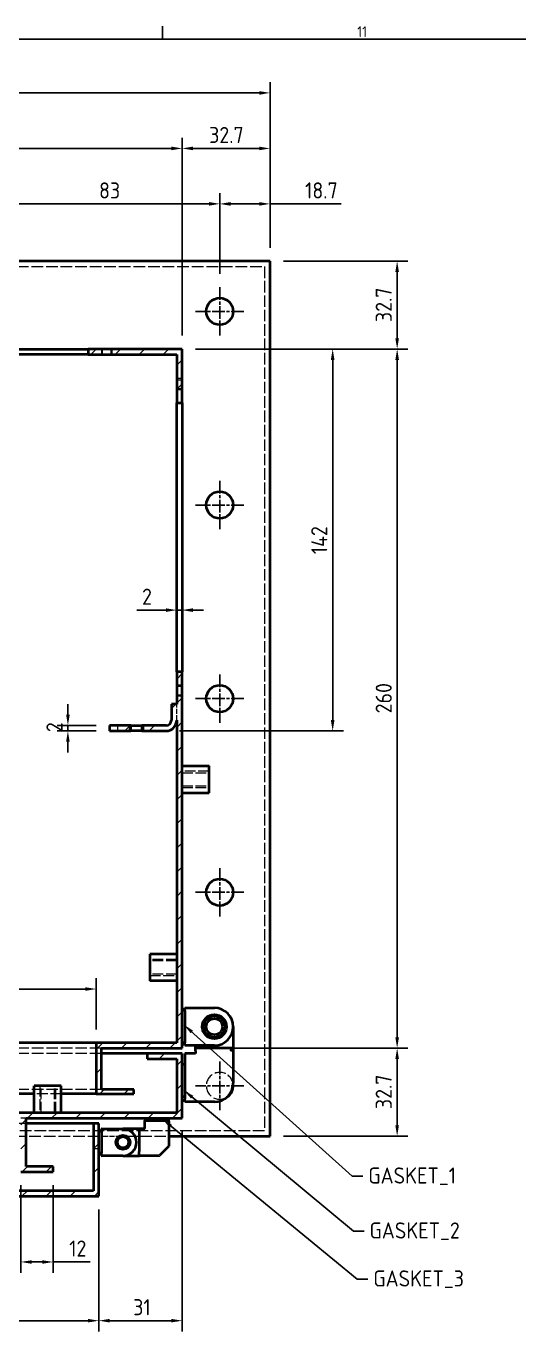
# Model space of a CAD drawing. Header units: millimetres. Extents: x 0 to 2378, y 0 to 1682.
# Drawn here: x 692.5 to 875.7, y 1158.7 to 1646.8 of the extents above; entities that cross this region are included whole.
import ezdxf

# ---------------------------------------------------------------- set-up
doc = ezdxf.new("R2010")
doc.units = ezdxf.units.MM
doc.header["$LTSCALE"] = 2
doc.linetypes.add('CHAIN', pattern=[0.3543, 0.2362, -0.0295, 0.0591, -0.0295])
doc.linetypes.add('DASHED', pattern=[0.2067, 0.1654, -0.0413])
doc.layers.get('0').update_dxf_attribs({"color": 3, "lineweight": 25})
for name, color, linetype, lineweight in [('가려진 것(ISO)', 2, 'DASHED', 18), ('가시적인 것(ISO)', 3, 'Continuous', 40), ('가시적인 좁은 것(ISO)', 3, 'Continuous', 35), ('경계(ISO)', 7, 'Continuous', 25), ('기호(ISO)', 5, 'Continuous', 25), ('중심 표식(ISO)', 1, 'Continuous', 25), ('치수(ISO)', 2, 'Continuous', 25), ('해치(ISO)', 7, 'Continuous', 18)]:
    doc.layers.add(name, color=color, linetype=linetype, lineweight=lineweight)
doc.styles.add('문자 텍스트_PSTEK_POSCO', font='isocp.shx')
doc.styles.add('치수 텍스트_PSTEK_POSCO', font='isocp.shx')
doc.dimstyles.new('치수_PSTEK_POSCO', dxfattribs={"dimscale": 2, "dimtxt": 3, "dimasz": 2, "dimexe": 2, "dimexo": 2.5, "dimgap": 1, "dimtad": 1, "dimrnd": 1e-08, "dimdsep": 46, "dimtxsty": '치수 텍스트_PSTEK_POSCO', "dimcen": 0.09, "dimdle": 10, "dimclrd": 7, "dimclre": 7, "dimclrt": 2, "dimadec": 1, "dimazin": 2, "dimtfac": 1, "dimtmove": 0, "dimatfit": 3, "dimfxl": 0, "dimtolj": 1, "dimlwd": -1, "dimlwe": -1, "dimarcsym": 0})
doc.dimstyles.new('치수_PSTEK_POSCO$7', dxfattribs={"dimscale": 2, "dimtxt": 3, "dimasz": 2, "dimexe": 2, "dimexo": 2.5, "dimgap": 1, "dimtad": 1, "dimrnd": 1e-08, "dimdsep": 46, "dimtxsty": '치수 텍스트_PSTEK_POSCO', "dimcen": 0.09, "dimdle": 10, "dimclrd": 7, "dimclre": 7, "dimclrt": 2, "dimadec": 1, "dimazin": 2, "dimtfac": 1, "dimtmove": 0, "dimatfit": 3, "dimfxl": 0, "dimtolj": 1, "dimlwd": -1, "dimlwe": -1, "dimarcsym": 0})

# ---------------------------------------------------------------- blocks, each defined once
blk = doc.blocks.new('경계 Default Border')
at = {"layer": '경계(ISO)'}
blk.add_line((371.56, 821), (371.56, 823.4), dxfattribs=at)
at = {"layer": '경계(ISO)', "flags": 128}
blk.add_lwpolyline([(20, 20), (20, 821), (1169, 821), (1169, 20), (20, 20)], dxfattribs=at)
at = {"layer": '경계(ISO)', "color": 2, "insert": (407.82, 821.4), "char_height": 2, "attachment_point": 7, "style": '문자 텍스트_PSTEK_POSCO'}
blk.add_mtext('11', dxfattribs=at)
blk = doc.blocks.new('*D30')
at = {"layer": 'Defpoints', "color": 0, "transparency": 16777216}
for p in [(690.47, 1220.74), (702.47, 1220.74), (702.47, 1187.23)]:
    blk.add_point(p, dxfattribs=at)
at = {"layer": '치수(ISO)', "color": 7, "transparency": 16777216}
for p, q in [((690.47, 1215.74), (690.47, 1183.23)), ((702.47, 1215.74), (702.47, 1183.23)), ((694.47, 1187.23), (698.47, 1187.23)), ((702.47, 1187.23), (716.23, 1187.23))]:
    blk.add_line(p, q, dxfattribs=at)
for points in [[(694.47, 1187.89), (694.47, 1186.56), (690.47, 1187.23)], [(698.47, 1187.89), (698.47, 1186.56), (702.47, 1187.23)]]:
    blk.add_solid(points, dxfattribs=at)
at = {"layer": '치수(ISO)', "color": 2, "transparency": 16777216, "insert": (708.47, 1192.23), "char_height": 6, "attachment_point": 4, "style": '치수 텍스트_PSTEK_POSCO'}
blk.add_mtext('\\A1;12', dxfattribs=at)
blk = doc.blocks.new('*D31')
at = {"layer": 'Defpoints', "color": 0, "transparency": 16777216}
for p in [(312.47, 1288.74), (312.47, 1268.74), (718.47, 1268.74)]:
    blk.add_point(p, dxfattribs=at)
at = {"layer": '치수(ISO)', "color": 7, "transparency": 16777216}
for p, q in [((312.47, 1273.74), (312.47, 1292.74)), ((714.47, 1288.74), (316.47, 1288.74)), ((718.47, 1273.74), (718.47, 1292.74))]:
    blk.add_line(p, q, dxfattribs=at)
for points in [[(316.47, 1289.41), (316.47, 1288.07), (312.47, 1288.74)], [(714.47, 1289.41), (714.47, 1288.07), (718.47, 1288.74)]]:
    blk.add_solid(points, dxfattribs=at)
at = {"layer": '치수(ISO)', "color": 2, "transparency": 16777216, "insert": (509.62, 1293.74), "char_height": 6, "attachment_point": 4, "style": '치수 텍스트_PSTEK_POSCO'}
blk.add_mtext('\\A1;406', dxfattribs=at)
blk = doc.blocks.new('*D37')
at = {"layer": 'Defpoints', "color": 0, "transparency": 16777216}
for p in [(367.47, 1211.74), (719.47, 1211.74), (719.47, 1165.4)]:
    blk.add_point(p, dxfattribs=at)
at = {"layer": '치수(ISO)', "color": 7, "transparency": 16777216}
for p, q in [((367.47, 1206.74), (367.47, 1161.4)), ((719.47, 1206.74), (719.47, 1161.4)), ((371.47, 1165.4), (715.47, 1165.4))]:
    blk.add_line(p, q, dxfattribs=at)
for points in [[(371.47, 1166.07), (371.47, 1164.74), (367.47, 1165.4)], [(715.47, 1166.07), (715.47, 1164.74), (719.47, 1165.4)]]:
    blk.add_solid(points, dxfattribs=at)
at = {"layer": '치수(ISO)', "color": 2, "transparency": 16777216, "insert": (537.89, 1170.4), "char_height": 6, "attachment_point": 4, "style": '치수 텍스트_PSTEK_POSCO'}
blk.add_mtext('\\A1;352', dxfattribs=at)
blk = doc.blocks.new('*D39')
at = {"layer": 'Defpoints', "color": 0, "transparency": 16777216}
for p in [(750.47, 1240.74), (719.47, 1211.74), (750.47, 1165.4)]:
    blk.add_point(p, dxfattribs=at)
at = {"layer": '치수(ISO)', "color": 7, "transparency": 16777216}
for p, q in [((750.47, 1235.74), (750.47, 1161.4)), ((719.47, 1206.74), (719.47, 1161.4)), ((723.47, 1165.4), (746.47, 1165.4))]:
    blk.add_line(p, q, dxfattribs=at)
for points in [[(723.47, 1166.07), (723.47, 1164.74), (719.47, 1165.4)], [(746.47, 1166.07), (746.47, 1164.74), (750.47, 1165.4)]]:
    blk.add_solid(points, dxfattribs=at)
at = {"layer": '치수(ISO)', "color": 2, "transparency": 16777216, "insert": (732.27, 1170.4), "char_height": 6, "attachment_point": 4, "style": '치수 텍스트_PSTEK_POSCO'}
blk.add_mtext('\\A1;31', dxfattribs=at)
blk = doc.blocks.new('*D101')
at = {"layer": 'Defpoints', "color": 0, "transparency": 16777216}
for p in [(764.47, 1580.74), (681.47, 1549.74), (764.47, 1549.74)]:
    blk.add_point(p, dxfattribs=at)
at = {"layer": '치수(ISO)', "color": 7, "transparency": 16777216}
for p, q in [((681.47, 1554.74), (681.47, 1584.74)), ((764.47, 1554.74), (764.47, 1584.74)), ((685.47, 1580.74), (760.47, 1580.74))]:
    blk.add_line(p, q, dxfattribs=at)
for points in [[(685.47, 1581.41), (685.47, 1580.07), (681.47, 1580.74)], [(760.47, 1581.41), (760.47, 1580.07), (764.47, 1580.74)]]:
    blk.add_solid(points, dxfattribs=at)
at = {"layer": '치수(ISO)', "color": 2, "transparency": 16777216, "insert": (719.56, 1585.74), "char_height": 6, "attachment_point": 4, "style": '치수 텍스트_PSTEK_POSCO'}
blk.add_mtext('\\A1;83', dxfattribs=at)
blk = doc.blocks.new('*D102')
at = {"layer": 'Defpoints', "color": 0, "transparency": 16777216}
for p in [(783.17, 1580.74), (783.17, 1559.44), (764.47, 1549.74)]:
    blk.add_point(p, dxfattribs=at)
at = {"layer": '치수(ISO)', "color": 7, "transparency": 16777216}
for p, q in [((764.47, 1554.74), (764.47, 1584.74)), ((783.17, 1564.44), (783.17, 1584.74)), ((768.47, 1580.74), (779.17, 1580.74)), ((783.17, 1580.74), (809.62, 1580.74))]:
    blk.add_line(p, q, dxfattribs=at)
for points in [[(768.47, 1581.41), (768.47, 1580.07), (764.47, 1580.74)], [(779.17, 1581.41), (779.17, 1580.07), (783.17, 1580.74)]]:
    blk.add_solid(points, dxfattribs=at)
at = {"layer": '치수(ISO)', "color": 2, "transparency": 16777216, "insert": (796.22, 1585.74), "char_height": 6, "attachment_point": 4, "style": '치수 텍스트_PSTEK_POSCO'}
blk.add_mtext('\\A1;18.7', dxfattribs=at)
blk = doc.blocks.new('*D104')
at = {"layer": 'Defpoints', "color": 0, "transparency": 16777216}
for p in [(247.77, 1622.01), (247.77, 1559.44), (783.17, 1559.44)]:
    blk.add_point(p, dxfattribs=at)
at = {"layer": '치수(ISO)', "color": 7, "transparency": 16777216}
for p, q in [((247.77, 1564.44), (247.77, 1626.01)), ((783.17, 1564.44), (783.17, 1626.01)), ((779.17, 1622.01), (251.77, 1622.01))]:
    blk.add_line(p, q, dxfattribs=at)
for points in [[(251.77, 1622.67), (251.77, 1621.34), (247.77, 1622.01)], [(779.17, 1622.67), (779.17, 1621.34), (783.17, 1622.01)]]:
    blk.add_solid(points, dxfattribs=at)
at = {"layer": '치수(ISO)', "color": 2, "transparency": 16777216, "insert": (506.77, 1627.01), "char_height": 6, "attachment_point": 4, "style": '치수 텍스트_PSTEK_POSCO'}
blk.add_mtext('\\A1;535.4', dxfattribs=at)
blk = doc.blocks.new('*D105')
at = {"layer": 'Defpoints', "color": 0, "transparency": 16777216}
for p in [(750.47, 1526.74), (744.47, 1384.74), (806.48, 1384.74)]:
    blk.add_point(p, dxfattribs=at)
at = {"layer": '치수(ISO)', "color": 7, "transparency": 16777216}
for p, q in [((755.47, 1526.74), (810.48, 1526.74)), ((806.48, 1522.74), (806.48, 1388.74)), ((749.47, 1384.74), (810.48, 1384.74))]:
    blk.add_line(p, q, dxfattribs=at)
for points in [[(805.81, 1522.74), (807.15, 1522.74), (806.48, 1526.74)], [(805.81, 1388.74), (807.15, 1388.74), (806.48, 1384.74)]]:
    blk.add_solid(points, dxfattribs=at)
at = {"layer": '치수(ISO)', "color": 2, "transparency": 16777216, "insert": (801.48, 1450.46), "char_height": 6, "attachment_point": 4, "rotation": 90, "style": '치수 텍스트_PSTEK_POSCO'}
blk.add_mtext('\\A1;142', dxfattribs=at)
blk = doc.blocks.new('*D106')
at = {"layer": 'Defpoints', "color": 0, "transparency": 16777216}
for p in [(707.97, 1386.74), (723.47, 1386.74), (723.47, 1384.74)]:
    blk.add_point(p, dxfattribs=at)
at = {"layer": '치수(ISO)', "color": 7, "transparency": 16777216}
for p, q in [((707.97, 1390.74), (707.97, 1394.74)), ((718.47, 1386.74), (703.97, 1386.74)), ((707.97, 1384.74), (707.97, 1386.74)), ((718.47, 1384.74), (703.97, 1384.74)), ((707.97, 1380.74), (707.97, 1376.74))]:
    blk.add_line(p, q, dxfattribs=at)
for points in [[(707.3, 1390.74), (708.63, 1390.74), (707.97, 1386.74)], [(707.3, 1380.74), (708.63, 1380.74), (707.97, 1384.74)]]:
    blk.add_solid(points, dxfattribs=at)
at = {"layer": '치수(ISO)', "color": 2, "transparency": 16777216, "insert": (702.97, 1384.28), "char_height": 6, "attachment_point": 4, "rotation": 90, "style": '치수 텍스트_PSTEK_POSCO'}
blk.add_mtext('\\A1;2', dxfattribs=at)
blk = doc.blocks.new('*D107')
at = {"layer": 'Defpoints', "color": 0, "transparency": 16777216}
for p in [(750.47, 1431.94), (748.47, 1429.66), (748.47, 1318.15)]:
    blk.add_point(p, dxfattribs=at)
at = {"layer": '치수(ISO)', "color": 7, "transparency": 16777216}
for p, q in [((744.47, 1429.66), (733.56, 1429.66)), ((750.47, 1429.66), (748.47, 1429.66)), ((754.47, 1429.66), (758.47, 1429.66))]:
    blk.add_line(p, q, dxfattribs=at)
for points in [[(744.47, 1430.33), (744.47, 1428.99), (748.47, 1429.66)], [(754.47, 1430.33), (754.47, 1428.99), (750.47, 1429.66)]]:
    blk.add_solid(points, dxfattribs=at)
at = {"layer": '치수(ISO)', "color": 2, "transparency": 16777216, "insert": (735.56, 1434.66), "char_height": 6, "attachment_point": 4, "style": '치수 텍스트_PSTEK_POSCO'}
blk.add_mtext('\\A1;2', dxfattribs=at)
blk = doc.blocks.new('*D114')
at = {"layer": 'Defpoints', "color": 0, "transparency": 16777216}
for p in [(750.47, 1526.74), (830.47, 1526.74), (750.47, 1266.74)]:
    blk.add_point(p, dxfattribs=at)
at = {"layer": '치수(ISO)', "color": 7, "transparency": 16777216}
for p, q in [((755.47, 1526.74), (834.47, 1526.74)), ((830.47, 1270.74), (830.47, 1522.74)), ((755.47, 1266.74), (834.47, 1266.74))]:
    blk.add_line(p, q, dxfattribs=at)
for points in [[(829.8, 1522.74), (831.14, 1522.74), (830.47, 1526.74)], [(829.8, 1270.74), (831.14, 1270.74), (830.47, 1266.74)]]:
    blk.add_solid(points, dxfattribs=at)
at = {"layer": '치수(ISO)', "color": 2, "transparency": 16777216, "insert": (825.47, 1391.26), "char_height": 6, "attachment_point": 4, "rotation": 90, "style": '치수 텍스트_PSTEK_POSCO'}
blk.add_mtext('\\A1;260', dxfattribs=at)
blk = doc.blocks.new('*D115')
at = {"layer": 'Defpoints', "color": 0, "transparency": 16777216}
for p in [(750.47, 1266.74), (783.17, 1234.04), (830.47, 1234.04)]:
    blk.add_point(p, dxfattribs=at)
at = {"layer": '치수(ISO)', "color": 7, "transparency": 16777216}
for p, q in [((755.47, 1266.74), (834.47, 1266.74)), ((830.47, 1262.74), (830.47, 1238.04)), ((788.17, 1234.04), (834.47, 1234.04))]:
    blk.add_line(p, q, dxfattribs=at)
for points in [[(829.8, 1262.74), (831.14, 1262.74), (830.47, 1266.74)], [(829.8, 1238.04), (831.14, 1238.04), (830.47, 1234.04)]]:
    blk.add_solid(points, dxfattribs=at)
at = {"layer": '치수(ISO)', "color": 2, "transparency": 16777216, "insert": (825.47, 1244.09), "char_height": 6, "attachment_point": 4, "rotation": 90, "style": '치수 텍스트_PSTEK_POSCO'}
blk.add_mtext('\\A1;32.7', dxfattribs=at)
blk = doc.blocks.new('*D116')
at = {"layer": 'Defpoints', "color": 0, "transparency": 16777216}
for p in [(783.17, 1559.44), (830.47, 1559.44), (750.47, 1526.74)]:
    blk.add_point(p, dxfattribs=at)
at = {"layer": '치수(ISO)', "color": 7, "transparency": 16777216}
for p, q in [((788.17, 1559.44), (834.47, 1559.44)), ((830.47, 1530.74), (830.47, 1555.44)), ((755.47, 1526.74), (834.47, 1526.74))]:
    blk.add_line(p, q, dxfattribs=at)
for points in [[(829.8, 1555.44), (831.14, 1555.44), (830.47, 1559.44)], [(829.8, 1530.74), (831.14, 1530.74), (830.47, 1526.74)]]:
    blk.add_solid(points, dxfattribs=at)
at = {"layer": '치수(ISO)', "color": 2, "transparency": 16777216, "insert": (825.47, 1536.79), "char_height": 6, "attachment_point": 4, "rotation": 90, "style": '치수 텍스트_PSTEK_POSCO'}
blk.add_mtext('\\A1;32.7', dxfattribs=at)
blk = doc.blocks.new('*D117')
at = {"layer": 'Defpoints', "color": 0, "transparency": 16777216}
for p in [(750.47, 1601.36), (280.47, 1526.74), (750.47, 1526.74)]:
    blk.add_point(p, dxfattribs=at)
at = {"layer": '치수(ISO)', "color": 7, "transparency": 16777216}
for p, q in [((280.47, 1531.74), (280.47, 1605.36)), ((284.47, 1601.36), (746.47, 1601.36)), ((750.47, 1531.74), (750.47, 1605.36))]:
    blk.add_line(p, q, dxfattribs=at)
for points in [[(284.47, 1602.03), (284.47, 1600.7), (280.47, 1601.36)], [(746.47, 1602.03), (746.47, 1600.7), (750.47, 1601.36)]]:
    blk.add_solid(points, dxfattribs=at)
at = {"layer": '치수(ISO)', "color": 2, "transparency": 16777216, "insert": (509.77, 1606.36), "char_height": 6, "attachment_point": 4, "style": '치수 텍스트_PSTEK_POSCO'}
blk.add_mtext('\\A1;470', dxfattribs=at)
blk = doc.blocks.new('*D118')
at = {"layer": 'Defpoints', "color": 0, "transparency": 16777216}
for p in [(783.17, 1601.36), (783.17, 1559.44), (750.47, 1526.74)]:
    blk.add_point(p, dxfattribs=at)
at = {"layer": '치수(ISO)', "color": 7, "transparency": 16777216}
for p, q in [((750.47, 1531.74), (750.47, 1605.36)), ((754.47, 1601.36), (779.17, 1601.36)), ((783.17, 1564.44), (783.17, 1605.36))]:
    blk.add_line(p, q, dxfattribs=at)
for points in [[(754.47, 1602.03), (754.47, 1600.7), (750.47, 1601.36)], [(779.17, 1602.03), (779.17, 1600.7), (783.17, 1601.36)]]:
    blk.add_solid(points, dxfattribs=at)
at = {"layer": '치수(ISO)', "color": 2, "transparency": 16777216, "insert": (760.52, 1606.36), "char_height": 6, "attachment_point": 4, "style": '치수 텍스트_PSTEK_POSCO'}
blk.add_mtext('\\A1;32.7', dxfattribs=at)

msp = doc.modelspace()

# ---------------------------------------------------------------- hatches: boundary and pattern name
at = {"layer": '해치(ISO)'}
h = msp.add_hatch(dxfattribs=at)
h.set_pattern_fill('ANSI31', color=256, scale=50.8, style=0)
h.set_pattern_definition([(45, (0, 0), (-4.490128, 4.490128), [])])
edge = h.paths.add_edge_path()
edge.add_line((720.4684, 1266.74), (750.4684, 1266.74))
edge.add_line((750.4684, 1266.74), (750.4684, 1406.74))
edge.add_line((750.4684, 1406.74), (748.4684, 1406.74))
edge.add_line((748.4684, 1406.74), (748.4684, 1394.74))
edge.add_line((748.4684, 1394.74), (746.4684, 1394.74))
edge.add_line((746.4684, 1394.74), (746.4684, 1388.74))
edge.add_ellipse((744.4684, 1388.74), major_axis=(2, 0), ratio=1, start_angle=270, end_angle=360, ccw=False)
edge.add_line((744.4684, 1386.74), (735.5354, 1386.74))
edge.add_line((735.5354, 1386.74), (735.5354, 1384.74))
edge.add_line((735.5354, 1384.74), (744.4684, 1384.74))
edge.add_ellipse((744.4684, 1388.74), major_axis=(0, -4), ratio=1, start_angle=0, end_angle=90)
edge.add_line((748.4684, 1388.74), (748.4684, 1268.74))
edge.add_line((748.4684, 1268.74), (718.4684, 1268.74))
edge.add_line((718.4684, 1268.74), (718.4684, 1249.74))
edge.add_line((718.4684, 1249.74), (732.4684, 1249.74))
edge.add_line((732.4684, 1249.74), (732.4684, 1251.34))
edge.add_line((732.4684, 1251.34), (720.4684, 1251.34))
edge.add_line((720.4684, 1251.34), (720.4684, 1266.74))
edge = h.paths.add_edge_path()
edge.add_line((280.4684, 1266.74), (310.4684, 1266.74))
edge.add_line((310.4684, 1266.74), (310.4684, 1251.34))
edge.add_line((310.4684, 1251.34), (298.4684, 1251.34))
edge.add_line((298.4684, 1251.34), (298.4684, 1249.74))
edge.add_line((298.4684, 1249.74), (312.4684, 1249.74))
edge.add_line((312.4684, 1249.74), (312.4684, 1268.74))
edge.add_line((312.4684, 1268.74), (282.4684, 1268.74))
edge.add_line((282.4684, 1268.74), (282.4684, 1388.74))
edge.add_ellipse((286.4684, 1388.74), major_axis=(-4, 0), ratio=1, start_angle=0, end_angle=90)
edge.add_line((286.4684, 1384.74), (295.4014, 1384.74))
edge.add_line((295.4014, 1384.74), (295.4014, 1386.74))
edge.add_line((295.4014, 1386.74), (286.4684, 1386.74))
edge.add_ellipse((286.4684, 1388.74), major_axis=(0, -2), ratio=1, start_angle=270, end_angle=360, ccw=False)
edge.add_line((284.4684, 1388.74), (284.4684, 1394.74))
edge.add_line((284.4684, 1394.74), (282.4684, 1394.74))
edge.add_line((282.4684, 1394.74), (282.4684, 1524.74))
edge.add_line((282.4684, 1524.74), (315.4684, 1524.74))
edge.add_line((315.4684, 1524.74), (315.4684, 1526.74))
edge.add_line((315.4684, 1526.74), (280.4684, 1526.74))
edge.add_line((280.4684, 1526.74), (280.4684, 1266.74))
h.paths.add_polyline_path([(750.4684, 1526.74), (715.4684, 1526.74), (715.4684, 1524.74), (748.4684, 1524.74), (748.4684, 1506.74), (750.4684, 1506.74)])
h.paths.add_polyline_path([(299.5354, 1384.74), (307.4684, 1384.74), (307.4684, 1386.74), (299.5354, 1386.74)])
h.paths.add_polyline_path([(723.4684, 1384.74), (731.4014, 1384.74), (731.4014, 1386.74), (723.4684, 1386.74)])
h.paths.add_polyline_path([(382.4684, 1236.74), (382.4684, 1238.74), (367.4684, 1238.74), (367.4684, 1211.74), (413.831, 1211.74), (414.6484, 1211.74), (416.9684, 1211.74), (416.9684, 1212.546), (416.9684, 1213.74), (369.4684, 1213.74), (369.4684, 1236.74)])
h.paths.add_polyline_path([(717.4684, 1213.74), (670.4684, 1213.74), (670.4684, 1211.74), (719.4684, 1211.74), (719.4684, 1238.74), (717.4684, 1238.74)])
h.paths.add_polyline_path([(465.4684, 1213.74), (440.9684, 1213.74), (440.9684, 1212.546), (440.9684, 1211.74), (443.2884, 1211.74), (444.1059, 1211.74), (465.4684, 1211.74)])
h.paths.add_polyline_path([(322.4684, 1242.74), (321.2184, 1242.74), (319.2184, 1242.74), (282.4684, 1242.74), (282.4684, 1262.74), (293.4684, 1262.74), (293.4684, 1264.74), (280.4684, 1264.74), (280.4684, 1240.74), (319.331, 1240.74), (320.1484, 1240.74), (322.4684, 1240.74), (322.4684, 1241.546)])
h.paths.add_polyline_path([(384.4684, 1220.74), (396.4684, 1220.74), (396.4684, 1226.74), (396.4684, 1240.74), (398.4684, 1240.74), (462.9684, 1240.74), (462.9684, 1242.74), (349.7184, 1242.74), (347.7184, 1242.74), (346.4684, 1242.74), (346.4684, 1241.546), (346.4684, 1240.74), (348.7884, 1240.74), (349.6059, 1240.74), (394.4684, 1240.74), (394.4684, 1222.74), (384.4684, 1222.74)])
h.paths.add_polyline_path([(690.4684, 1220.74), (702.4684, 1220.74), (702.4684, 1222.74), (692.4684, 1222.74), (692.4684, 1240.74), (750.4684, 1240.74), (750.4684, 1264.74), (737.4684, 1264.74), (737.4684, 1262.74), (748.4684, 1262.74), (748.4684, 1242.74), (672.9684, 1242.74), (672.9684, 1240.74), (690.4684, 1240.74)])

# ---------------------------------------------------------------- linework, layer by layer
at = {"layer": '가려진 것(ISO)', "ltscale": 13.116713}
for p, q in [((249.7684, 1557.44), (781.1684, 1557.44)), ((781.1684, 1236.04), (249.7684, 1236.04))]:
    msp.add_line(p, q, dxfattribs=at)
at = {"layer": '가려진 것(ISO)', "ltscale": 12.957587}
msp.add_line((781.1684, 1557.44), (781.1684, 1236.04), dxfattribs=at)
at = {"layer": '가려진 것(ISO)', "ltscale": 1.904597}
for p, q in [((720.4684, 1526.74), (720.4684, 1524.74)), ((720.8474, 1524.74), (720.8474, 1526.74)), ((724.0894, 1524.74), (724.0894, 1526.74)), ((724.4684, 1524.74), (724.4684, 1526.74)), ((750.4684, 1515.74), (748.4684, 1515.74)), ((748.4684, 1515.361), (750.4684, 1515.361)), ((748.4684, 1512.119), (750.4684, 1512.119)), ((748.4684, 1511.74), (750.4684, 1511.74)), ((750.4684, 1401.74), (748.4684, 1401.74)), ((748.4684, 1401.361), (750.4684, 1401.361)), ((748.4684, 1398.119), (750.4684, 1398.119)), ((748.4684, 1397.74), (750.4684, 1397.74)), ((726.4684, 1386.74), (726.4684, 1384.74)), ((692.4684, 1240.74), (690.4684, 1240.74)), ((717.4684, 1233.99), (719.4684, 1233.99)), ((717.4684, 1229.49), (719.4684, 1229.49))]:
    msp.add_line(p, q, dxfattribs=at)
at = {"layer": '가려진 것(ISO)', "ltscale": 5.71399}
msp.add_line((748.4684, 1388.74), (748.4684, 1394.74), dxfattribs=at)
at = {"layer": '가려진 것(ISO)', "ltscale": 12.094824}
for p, q in [((760.4684, 1369.74), (750.4684, 1369.74)), ((750.4684, 1369.1985), (760.4684, 1369.1985)), ((750.4684, 1364.2815), (760.4684, 1364.2815)), ((750.4684, 1363.74), (760.4684, 1363.74)), ((748.4684, 1299.74), (738.4684, 1299.74)), ((748.4684, 1299.1985), (738.4684, 1299.1985)), ((748.4684, 1294.2815), (738.4684, 1294.2815)), ((738.4684, 1293.74), (748.4684, 1293.74)), ((705.4684, 1249.74), (695.4684, 1249.74)), ((697.4684, 1252.74), (697.4684, 1242.74)), ((698.0099, 1242.74), (698.0099, 1252.74)), ((702.9269, 1242.74), (702.9269, 1252.74)), ((703.4684, 1242.74), (703.4684, 1252.74))]:
    msp.add_line(p, q, dxfattribs=at)
at = {"layer": '가려진 것(ISO)', "ltscale": 13.049678}
for p, q in [((720.4684, 1266.74), (310.4684, 1266.74)), ((720.4684, 1264.74), (310.4684, 1264.74)), ((720.4684, 1251.34), (310.4684, 1251.34))]:
    msp.add_line(p, q, dxfattribs=at)
at = {"layer": '가려진 것(ISO)', "ltscale": 13.10639}
msp.add_line((692.4684, 1238.74), (394.4684, 1238.74), dxfattribs=at)
at = {"layer": '가려진 것(ISO)', "ltscale": 13.148004}
msp.add_line((367.4684, 1234.04), (720.7684, 1234.04), dxfattribs=at)
at = {"layer": '가려진 것(ISO)', "ltscale": 5.888989}
msp.add_line((720.9684, 1234.04), (727.1522, 1234.04), dxfattribs=at)
at = {"layer": '가려진 것(ISO)', "ltscale": 2.309222}
msp.add_line((727.256, 1234.04), (729.6809, 1234.04), dxfattribs=at)
at = {"layer": '가려진 것(ISO)', "ltscale": 12.64615}
msp.add_line((729.7847, 1234.04), (745.4684, 1234.04), dxfattribs=at)
at = {"layer": '가려진 것(ISO)', "ltscale": 12.511967}
msp.add_arc((764.4684, 1252.74), 5, 5.25526, 301.614637, dxfattribs=at)
at = {"layer": '가시적인 것(ISO)'}
for p, q in [((783.1684, 1559.44), (247.7684, 1559.44)), ((783.1684, 1234.04), (783.1684, 1559.44)), ((315.4684, 1526.74), (715.4684, 1526.74)), ((715.4684, 1524.74), (315.4684, 1524.74)), ((750.4684, 1526.74), (715.4684, 1526.74)), ((715.4684, 1526.74), (715.4684, 1524.74)), ((715.4684, 1524.74), (748.4684, 1524.74)), ((748.4684, 1524.74), (748.4684, 1506.74)), ((750.4684, 1506.74), (750.4684, 1526.74)), ((748.4684, 1506.74), (750.4684, 1506.74)), ((748.4684, 1406.74), (748.4684, 1506.74)), ((750.4684, 1506.74), (750.4684, 1406.74)), ((748.4684, 1406.74), (748.4684, 1394.74)), ((750.4684, 1406.74), (748.4684, 1406.74)), ((750.4684, 1266.74), (750.4684, 1406.74)), ((746.4684, 1394.74), (746.4684, 1388.74)), ((748.4684, 1394.74), (746.4684, 1394.74)), ((731.4014, 1386.74), (723.4684, 1386.74)), ((723.4684, 1386.74), (723.4684, 1384.74)), ((731.4014, 1384.74), (731.4014, 1386.74)), ((731.4014, 1386.74), (735.5354, 1386.74)), ((735.5354, 1386.74), (735.5354, 1384.74)), ((744.4684, 1386.74), (735.5354, 1386.74)), ((748.4684, 1388.74), (748.4684, 1268.74)), ((723.4684, 1384.74), (731.4014, 1384.74)), ((735.5354, 1384.74), (731.4014, 1384.74)), ((735.5354, 1384.74), (744.4684, 1384.74)), ((750.4684, 1371.74), (760.4684, 1371.74)), ((760.4684, 1361.74), (760.4684, 1371.74)), ((750.4684, 1361.74), (760.4684, 1361.74)), ((738.4684, 1301.74), (738.4684, 1291.74)), ((748.4684, 1301.74), (738.4684, 1301.74)), ((748.4684, 1291.74), (738.4684, 1291.74)), ((751.4684, 1280.74), (750.4684, 1280.74)), ((751.4684, 1281.74), (762.4684, 1281.74)), ((751.4684, 1280.74), (751.4684, 1281.74)), ((751.4684, 1280.74), (751.4684, 1268.74)), ((769.4684, 1274.74), (769.4684, 1266.74)), ((718.4684, 1268.74), (312.4684, 1268.74)), ((718.4684, 1268.74), (718.4684, 1249.74)), ((748.4684, 1268.74), (718.4684, 1268.74)), ((720.4684, 1266.74), (750.4684, 1266.74)), ((720.4684, 1251.34), (720.4684, 1266.74)), ((737.4684, 1264.74), (720.4684, 1264.74)), ((750.4684, 1264.74), (737.4684, 1264.74)), ((737.4684, 1264.74), (737.4684, 1262.74)), ((751.4684, 1268.74), (750.4684, 1268.74)), ((750.4684, 1240.74), (750.4684, 1264.74)), ((751.4684, 1267.74), (751.4684, 1268.74)), ((762.4684, 1267.74), (751.4684, 1267.74)), ((755.4684, 1264.74), (751.4684, 1264.74)), ((751.4684, 1264.74), (751.4684, 1247.74)), ((755.4684, 1266.74), (755.4684, 1267.74)), ((755.4684, 1265.74), (755.4684, 1266.74)), ((769.4684, 1266.74), (755.4684, 1266.74)), ((755.4684, 1265.74), (755.4684, 1264.74)), ((768.4684, 1265.74), (769.4684, 1266.74)), ((769.4684, 1266.74), (769.4684, 1253.74)), ((737.4684, 1262.74), (748.4684, 1262.74)), ((748.4684, 1262.74), (748.4684, 1242.74)), ((750.4684, 1260.74), (751.4684, 1260.74)), ((695.4684, 1249.74), (442.4684, 1249.74)), ((705.4684, 1252.74), (695.4684, 1252.74)), ((695.4684, 1242.74), (695.4684, 1252.74)), ((705.4684, 1242.74), (705.4684, 1252.74)), ((718.4684, 1249.74), (705.4684, 1249.74)), ((718.4684, 1249.74), (732.4684, 1249.74)), ((732.4684, 1251.34), (720.4684, 1251.34)), ((732.4684, 1249.74), (732.4684, 1251.34)), ((750.4684, 1248.74), (751.4684, 1248.74)), ((751.4684, 1246.74), (751.4684, 1247.74)), ((762.4684, 1246.74), (751.4684, 1246.74)), ((748.4684, 1242.74), (672.9684, 1242.74)), ((692.4684, 1222.74), (692.4684, 1240.74)), ((692.4684, 1240.74), (750.4684, 1240.74)), ((737.4684, 1239.74), (737.4684, 1240.74)), ((745.4684, 1239.74), (745.4684, 1240.74)), ((717.4684, 1238.74), (692.4684, 1238.74)), ((719.4684, 1238.74), (717.4684, 1238.74)), ((717.4684, 1238.74), (717.4684, 1213.74)), ((719.4684, 1211.74), (719.4684, 1238.74)), ((720.4684, 1235.74), (719.4684, 1235.74)), ((720.4684, 1235.74), (720.4684, 1236.54)), ((720.4684, 1235.74), (720.4684, 1227.74)), ((720.6684, 1236.74), (728.4684, 1236.74)), ((734.2684, 1236.74), (728.4684, 1236.74)), ((734.6684, 1236.74), (734.2684, 1236.74)), ((734.4684, 1236.54), (734.4684, 1228.3229)), ((736.2684, 1236.74), (734.6684, 1236.74)), ((736.4684, 1239.54), (736.4684, 1236.94)), ((737.4684, 1239.74), (736.6684, 1239.74)), ((745.4684, 1239.74), (737.4684, 1239.74)), ((745.4684, 1239.54), (745.4684, 1230.3229)), ((727.1522, 1234.04), (727.256, 1234.04)), ((729.6809, 1234.04), (729.7847, 1234.04)), ((745.4099, 1230.1815), (742.027, 1226.7986)), ((745.4684, 1234.04), (783.1684, 1234.04)), ((720.4684, 1227.74), (719.4684, 1227.74)), ((720.4684, 1226.94), (720.4684, 1227.74)), ((728.4684, 1226.74), (720.6684, 1226.74)), ((728.4684, 1226.74), (734.2684, 1226.74)), ((734.2684, 1226.74), (734.6684, 1226.74)), ((734.4684, 1226.94), (734.4684, 1228.3229)), ((741.8856, 1226.74), (734.6684, 1226.74)), ((690.4684, 1220.74), (702.4684, 1220.74)), ((702.4684, 1222.74), (692.4684, 1222.74)), ((702.4684, 1220.74), (702.4684, 1222.74)), ((717.4684, 1213.74), (670.4684, 1213.74)), ((670.4684, 1211.74), (719.4684, 1211.74))]:
    msp.add_line(p, q, dxfattribs=at)
for centre, radius in [((764.4684, 1540.74), 5), ((764.4684, 1468.74), 5), ((764.4684, 1396.74), 5), ((764.4684, 1324.74), 5), ((762.4684, 1274.74), 4.5), ((762.4684, 1274.74), 4), ((762.4684, 1274.74), 3), ((728.4684, 1231.74), 2.65), ((728.4684, 1231.74), 2.6), ((728.4684, 1231.74), 2.1)]:
    msp.add_circle(centre, radius, dxfattribs=at)
for centre, radius, start, end in [((744.4684, 1388.74), 4, 270, 0), ((744.4684, 1388.74), 2, 270, 0), ((762.4684, 1274.74), 7, 270, 90), ((762.4684, 1253.74), 7, 270, 0), ((764.4684, 1252.74), 5, 301.614637, 5.25526), ((720.6684, 1236.54), 0.2, 90, 180), ((728.4684, 1231.74), 5, 270, 90), ((734.6684, 1236.54), 0.2, 90, 180), ((736.2684, 1236.94), 0.2, 270, 0), ((736.6684, 1239.54), 0.2, 90, 180), ((745.2684, 1239.54), 0.2, 0, 90), ((745.2684, 1230.3229), 0.2, 315, 0), ((720.6684, 1226.94), 0.2, 180, 270), ((734.6684, 1226.94), 0.2, 180, 270), ((741.8856, 1226.94), 0.2, 270, 315)]:
    msp.add_arc(centre, radius, start, end, dxfattribs=at)
for points, knots in [([(725.8339, 1232.0258), (725.8259, 1231.9522), (725.8209, 1231.8771), (725.816, 1231.6689), (725.8233, 1231.5337), (725.8398, 1231.4044)], [0, 0, 0, 0, 0.0225601295, 0.0225601295, 0.062516854, 0.062516854, 0.062516854, 0.062516854]), ([(726.441, 1233.4465), (726.4234, 1233.4256), (726.3859, 1233.3807), (726.2897, 1233.2507), (726.2305, 1233.1643), (726.1008, 1232.9386), (726.0283, 1232.7891), (725.9684, 1232.6189)], [0, 0, 0, 0, 0.05351917, 0.05351917, 0.107427384, 0.107427384, 0.170590402, 0.170590402, 0.170590402, 0.170590402]), ([(726.4066, 1230.0753), (726.4234, 1230.0545), (726.4362, 1230.0393), (726.4475, 1230.0259), (726.45, 1230.0229), (726.452, 1230.0206), (726.4523, 1230.0202), (726.4525, 1230.02), (726.4526, 1230.0199), (726.4526, 1230.0199)], [0, 0, 0, 0, 0.0269944178, 0.0269944178, 0.0397526939, 0.0397526939, 0.0445337675, 0.0445337675, 0.0457729442, 0.0457729442, 0.0457729442, 0.0457729442])]:
    msp.add_open_spline(points, degree=3, knots=knots, dxfattribs=at)
for points in [[(726.3004, 1230.2162), (726.358, 1230.1342), (726.4064, 1230.075), (726.432, 1230.0444)], [(726.4515, 1233.4589), (726.4468, 1233.4534), (726.4304, 1233.4343), (726.4043, 1233.4019)], [(726.4066, 1230.0753), (726.4314, 1230.0446), (726.447, 1230.0265), (726.4515, 1230.0212)]]:
    msp.add_open_spline(points, degree=3, dxfattribs=at)
at = {"layer": '가시적인 좁은 것(ISO)'}
for p, q in [((730.9684, 1386.74), (730.9684, 1384.74)), ((735.9684, 1384.74), (735.9684, 1386.74))]:
    msp.add_line(p, q, dxfattribs=at)
at = {"layer": '중심 표식(ISO)', "linetype": 'CHAIN', "ltscale": 10.000767}
for p, q in [((764.4684, 1549.74), (764.4684, 1531.74)), ((773.4684, 1540.74), (755.4684, 1540.74)), ((764.4684, 1477.74), (764.4684, 1459.74)), ((773.4684, 1468.74), (755.4684, 1468.74)), ((764.4684, 1405.74), (764.4684, 1387.74)), ((773.4684, 1396.74), (755.4684, 1396.74)), ((764.4684, 1333.74), (764.4684, 1315.74)), ((773.4684, 1324.74), (755.4684, 1324.74)), ((764.4684, 1261.74), (764.4684, 1243.74)), ((773.4684, 1252.74), (755.4684, 1252.74))]:
    msp.add_line(p, q, dxfattribs=at)

# ---------------------------------------------------------------- block references
at = {"xscale": 2, "yscale": 2, "zscale": 2}
msp.add_blockref('경계 Default Border', (0, 0), dxfattribs=at)

# ---------------------------------------------------------------- texts
at = {"layer": '기호(ISO)', "color": 2, "char_height": 6, "attachment_point": 4, "style": '치수 텍스트_PSTEK_POSCO'}
for s, insert, width in [('{\\fISOCP|b0|i0;\\H6.0000;GASKET_1}', (819.7335, 1219.104), 42.679381), ('{\\fISOCP|b0|i0;\\H6.0000;GASKET_2}', (820.1862, 1198.666), 44.01669), ('{\\fISOCP|b0|i0;\\H6.0000;GASKET_3}', (821.6085, 1180.8145), 44.01669)]:
    msp.add_mtext(s, dxfattribs=dict(at, insert=insert, width=width))

# ---------------------------------------------------------------- dimensions: what is measured, and where the dimension line sits
at = {"layer": '치수(ISO)', "color": 7}
for base, p1, p2, angle, override, picture, middle in [((247.7684, 1622.0054), (783.1684, 1559.44), (247.7684, 1559.44), 180, {"dimdec": 2, "dimtp": 0, "dimtm": 0, "dimtdec": 2, "dimtofl": 0, "dimatfit": 1}, '*D104', (515.4684, 1622.0054)), ((750.4684, 1601.3618), (280.4684, 1526.74), (750.4684, 1526.74), 180, {"dimdec": 2, "dimtp": 0, "dimtm": 0, "dimtdec": 2, "dimtofl": 0, "dimatfit": 1}, '*D117', (515.4684, 1601.3618)), ((764.4684, 1580.74), (681.4684, 1549.74), (764.4684, 1549.74), 180, {"dimdec": 2, "dimtp": 0, "dimtm": 0, "dimtdec": 2, "dimtofl": 0, "dimatfit": 1}, '*D101', (722.9884, 1580.74)), ((783.1684, 1580.74), (764.4684, 1549.74), (783.1684, 1559.44), 180, {"dimdec": 2, "dimtp": 0, "dimtm": 0, "dimtdec": 2, "dimtofl": 0, "dimatfit": 2}, '*D102', (801.9244, 1580.74)), ((830.4684, 1559.44), (750.4684, 1526.74), (783.1684, 1559.44), 90, {"dimdec": 2, "dimtp": 0, "dimtm": 0, "dimtdec": 2, "dimtofl": 0, "dimatfit": 1}, '*D116', (830.4684, 1543.09)), ((806.4816, 1384.74), (750.4684, 1526.74), (744.4684, 1384.74), 90, {"dimdec": 2, "dimtp": 0, "dimtm": 0, "dimtdec": 2, "dimtofl": 0, "dimatfit": 1}, '*D105', (806.4816, 1455.74)), ((830.4684, 1526.74), (750.4684, 1266.74), (750.4684, 1526.74), 90, {"dimdec": 2, "dimtp": 0, "dimtm": 0, "dimtdec": 2, "dimtofl": 0, "dimatfit": 1}, '*D114', (830.4684, 1396.74)), ((707.9666, 1386.74), (723.4684, 1384.74), (723.4684, 1386.74), 90, {"dimdec": 2, "dimtp": 0, "dimtm": 0, "dimtdec": 2, "dimtofl": 1, "dimatfit": 1}, '*D106', (707.9666, 1385.74)), ((312.4684, 1288.74), (718.4684, 1268.74), (312.4684, 1268.74), 180, {"dimdec": 2, "dimtp": 0, "dimtm": 0, "dimtdec": 2, "dimtofl": 0, "dimatfit": 1}, '*D31', (515.4684, 1288.74)), ((830.4684, 1234.04), (750.4684, 1266.74), (783.1684, 1234.04), 270, {"dimdec": 2, "dimtp": 0, "dimtm": 0, "dimtdec": 2, "dimtofl": 0, "dimatfit": 1}, '*D115', (830.4684, 1250.39)), ((702.4684, 1187.2282), (690.4684, 1220.74), (702.4684, 1220.74), 180, {"dimdec": 2, "dimtp": 0, "dimtm": 0, "dimtdec": 2, "dimtofl": 0, "dimatfit": 2}, '*D30', (711.3486, 1187.2282)), ((719.4684, 1165.4042), (367.4684, 1211.74), (719.4684, 1211.74), 180, {"dimdec": 2, "dimtp": 0, "dimtm": 0, "dimtdec": 2, "dimtofl": 0, "dimatfit": 1}, '*D37', (543.4684, 1165.4042))]:
    dim = msp.add_linear_dim(base=base, p1=p1, p2=p2, angle=angle, dimstyle='치수_PSTEK_POSCO', override=override, dxfattribs=at)
    dim.commit()
    dim.dimension.update_dxf_attribs({"geometry": picture, "text_midpoint": middle, "dimtype": 160})
for base, p1, p2, override, picture, middle in [((783.1684, 1601.3618), (750.4684, 1526.74), (783.1684, 1559.44), {"dimdec": 2, "dimtp": 0, "dimtm": 0, "dimtdec": 2, "dimtofl": 0, "dimatfit": 1}, '*D118', (766.8184, 1601.3618)), ((748.4684, 1429.6598), (750.4684, 1431.9371), (748.4684, 1318.1527), {"dimdec": 2, "dimse1": 1, "dimse2": 1, "dimtp": 0, "dimtm": 0, "dimtdec": 2, "dimtofl": 1, "dimatfit": 1}, '*D107', (737.0121, 1429.6598)), ((750.4684, 1165.4042), (719.4684, 1211.74), (750.4684, 1240.74), {"dimdec": 2, "dimtp": 0, "dimtm": 0, "dimtdec": 2, "dimtofl": 0, "dimatfit": 1}, '*D39', (734.9684, 1165.4042))]:
    dim = msp.add_linear_dim(base=base, p1=p1, p2=p2, dimstyle='치수_PSTEK_POSCO', override=override, dxfattribs=at)
    dim.commit()
    dim.dimension.update_dxf_attribs({"geometry": picture, "text_midpoint": middle, "dimtype": 160})

# ---------------------------------------------------------------- leaders
at = {"layer": '기호(ISO)', "color": 7, "annotation_type": 0, "has_hookline": 1, "hookline_direction": 0}
for points, text_width in [([(751.1066, 1275.4699), (813.7335, 1219.104), (817.7335, 1219.104)], 40.8109), ([(751.1321, 1251.0714), (814.1862, 1198.666), (818.1862, 1198.666)], 42.0995), ([(743.1712, 1240.2909), (815.6085, 1180.8145), (819.6085, 1180.8145)], 42.1447)]:
    msp.add_leader(points, dimstyle='치수_PSTEK_POSCO$7', override={"dimtad": 0}, dxfattribs=dict(at, text_width=text_width))

doc.saveas('drawing.dxf')
